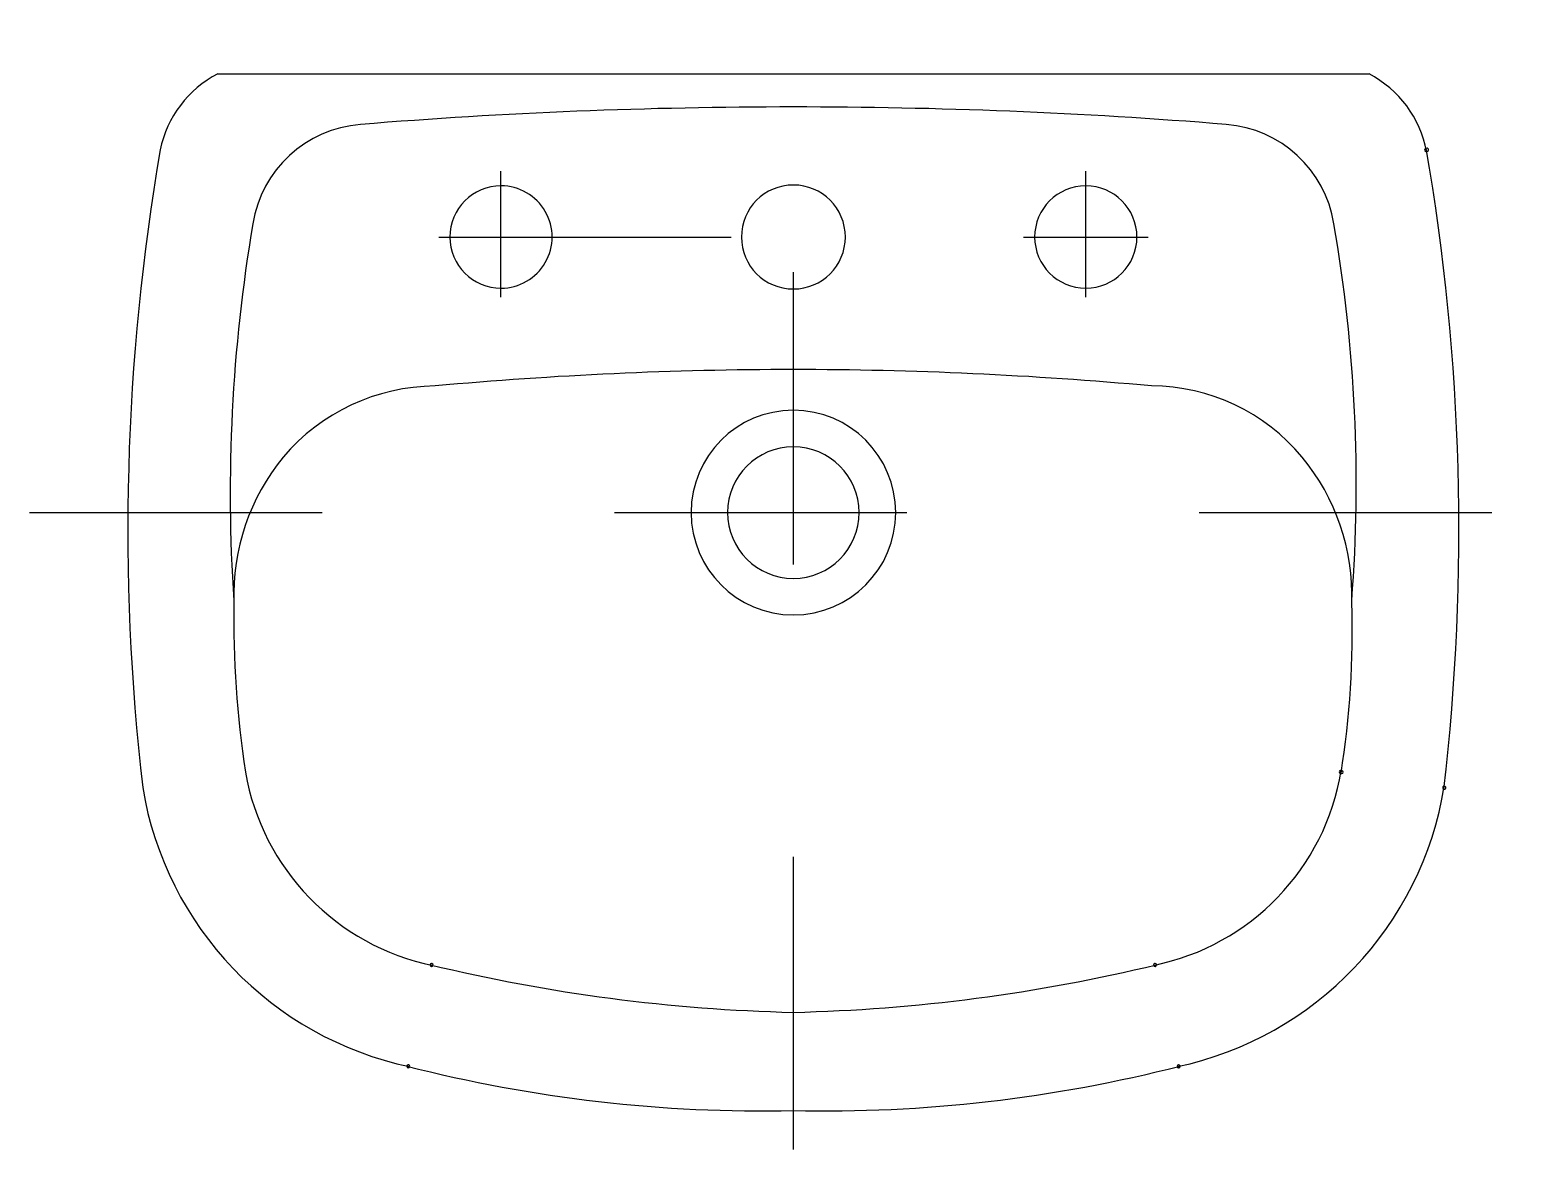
# Model space of a CAD drawing. Extents: x -946.657 to -946.15, y 909.369 to 909.752.
import ezdxf

# ---------------------------------------------------------------- set-up
doc = ezdxf.new("R2010")
doc.units = 0
doc.header["$LTSCALE"] = 0.2
doc.header["$MEASUREMENT"] = 0
doc.linetypes.add('AXES', pattern=[0.54, 0.3, -0.08, 0.08, -0.08])
doc.linetypes.add('CONTINU', pattern=[0])
doc.layers.get('0').update_dxf_attribs({"linetype": 'CONTINUOUS'})
doc.layers.add('DECA_EIXOS', color=5, linetype='AXES')

msp = doc.modelspace()

# ---------------------------------------------------------------- linework, layer by layer
at = {"linetype": 'CONTINU'}
for points in [[(-946.59304, 909.73715, 0.226157), (-946.61272, 909.71119)], [(-946.17962, 909.71069, 0.229609), (-946.1993, 909.73715)], [(-946.39617, 909.72585, 0.020185), (-946.54421, 909.71987)], [(-946.24813, 909.71987, 0.020185), (-946.39617, 909.72585)], [(-946.54421, 909.71987, 0.345594), (-946.58104, 909.68584)], [(-946.21129, 909.68584, 0.345597), (-946.24813, 909.71987)], [(-946.61272, 909.71119, 0.071311), (-946.61871, 909.49304)], [(-946.17972, 909.71168, 1.346401), (-946.17962, 909.71069)], [(-946.17962, 909.71069, 1.496502), (-946.17972, 909.71168)], [(-946.17369, 909.49255, 0.071638), (-946.17972, 909.71168)], [(-946.49617, 909.69886, 1), (-946.49617, 909.66387)], [(-946.49617, 909.66387, 1.000017), (-946.49617, 909.69886)], [(-946.39617, 909.69914, 1), (-946.39617, 909.66359)], [(-946.39617, 909.66359, 1), (-946.39617, 909.69914)], [(-946.29617, 909.69886, 1), (-946.29617, 909.66387)], [(-946.29617, 909.66387, 1), (-946.29617, 909.69886)], [(-946.58104, 909.68584, 0.058694), (-946.58755, 909.55704)], [(-946.20519, 909.55712, 0.061778), (-946.21129, 909.68584)], [(-946.39617, 909.63603, 0.022722), (-946.51871, 909.63042)], [(-946.27364, 909.63042, 0.02272), (-946.39617, 909.63603)], [(-946.51871, 909.63042, 0.217732), (-946.57063, 909.6061)], [(-946.22222, 909.60612, 0.223279), (-946.27364, 909.63042)], [(-946.39617, 909.62211, 1), (-946.39617, 909.55213)], [(-946.39617, 909.55213, 1), (-946.39617, 909.62211)], [(-946.57063, 909.6061, 0.182295), (-946.58752, 909.55632)], [(-946.39617, 909.60961, 1), (-946.39617, 909.56462)], [(-946.39617, 909.56462, 1), (-946.39617, 909.60961)], [(-946.20522, 909.55632, 0.18408), (-946.22222, 909.60612)], [(-946.58752, 909.55632, 0.041463), (-946.58355, 909.49836)], [(-946.20888, 909.49786, 0.048775), (-946.20522, 909.55632)], [(-946.58355, 909.49836, 0.309328), (-946.51942, 909.43226)], [(-946.27292, 909.43226, 0.310959), (-946.20879, 909.49886)], [(-946.20879, 909.49886, 1.346876), (-946.20888, 909.49786)], [(-946.20888, 909.49786, 1.407291), (-946.20879, 909.49886)], [(-946.61871, 909.49304, 0.308833), (-946.52742, 909.39761)], [(-946.26492, 909.39761, 0.309992), (-946.17355, 909.49354)], [(-946.17355, 909.49354, 1.059224), (-946.17369, 909.49255)], [(-946.17369, 909.49255, 1.262916), (-946.17355, 909.49354)], [(-946.51991, 909.43286, 2.104396), (-946.51942, 909.43226)], [(-946.51991, 909.43186, 2.133078), (-946.52039, 909.43247)], [(-946.52039, 909.43247, 0.053464), (-946.39617, 909.41619)], [(-946.39617, 909.41619, 0.053463), (-946.27195, 909.43247)], [(-946.27195, 909.43247, 2.201157), (-946.27243, 909.43186)], [(-946.27292, 909.43226, 2.104603), (-946.27243, 909.43286)], [(-946.52791, 909.39822, 2.094666), (-946.52742, 909.39761)], [(-946.52791, 909.39722, 2.138696), (-946.5284, 909.39783)], [(-946.5284, 909.39783, 0.06877), (-946.39617, 909.38263)], [(-946.39617, 909.38263, 0.06877), (-946.26394, 909.39783)], [(-946.26394, 909.39783, 2.138356), (-946.26443, 909.39722)], [(-946.26492, 909.39761, 2.094828), (-946.26443, 909.39822)]]:
    msp.add_lwpolyline(points, format="xyb", dxfattribs=at)
msp.add_lwpolyline([(-946.59304, 909.73715), (-946.1993, 909.73715)], dxfattribs=at)
at = {"layer": 'DECA_EIXOS'}
for points in [[(-946.39617, 909.36933), (-946.39617, 909.75229)], [(-946.49617, 909.6608), (-946.49617, 909.70393)], [(-946.29617, 909.6608), (-946.29617, 909.70393)], [(-946.51748, 909.68136), (-946.27486, 909.68136)], [(-946.65736, 909.58712), (-946.15029, 909.58712)]]:
    msp.add_lwpolyline(points, dxfattribs=at)

doc.saveas('drawing.dxf')
